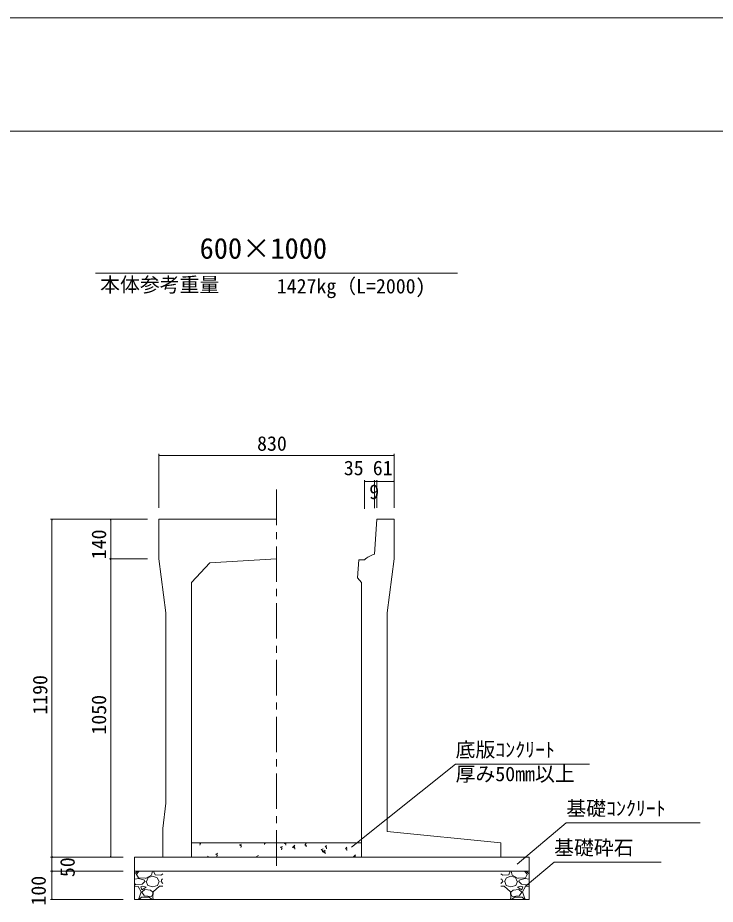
# Model space of a CAD drawing. Units: millimetres on the paper, scale 1:20. Extents: x 0 to 841, y 0 to 594.
# Drawn here: x 554.7 to 677.6, y 437.9 to 594 of the extents above; entities that cross this region are included whole.
import ezdxf
from ezdxf.enums import TextEntityAlignment as Align

# ---------------------------------------------------------------- set-up
doc = ezdxf.new("R2010")
doc.units = ezdxf.units.MM
doc.linetypes.add('USER2', pattern=[10, 6.25, -1.25, 1.25, -1.25])
for name, color, linetype, lineweight in [('D-STR-DIM（寸法）', 7, 'Continuous', 18), ('D-STR-HTXT（旗揚げ）', 4, 'Continuous', 18), ('D-STR-STRn（構造物）', 5, 'Continuous', 18), ('D-STR（構造物外形線）', 1, 'Continuous', 18), ('D-TTL(外枠）', 2, 'Continuous', 18), ('DEFPOINTS_2', 8, 'Continuous', 18)]:
    doc.layers.add(name, color=color, linetype=linetype, lineweight=lineweight)
doc.layers.add('D-STR-TXT（文字）', color=7, linetype='Continuous')
doc.styles.add('ＭＳ ゴシック', font='')
doc.styles.get('ＭＳ ゴシック').set_extended_font_data('MS Gothic')

msp = doc.modelspace()

# ---------------------------------------------------------------- linework, layer by layer
at = {"layer": 'D-STR-DIM（寸法）'}
for p, q in [((579.561, 507.674), (579.561, 517.162)), ((579.561, 516.912), (579.711, 516.937)), ((579.561, 516.912), (579.581, 516.912)), ((579.711, 516.887), (579.561, 516.912)), ((579.581, 516.912), (621.041, 516.912)), ((620.911, 516.937), (621.061, 516.912)), ((621.061, 516.912), (620.911, 516.887)), ((621.061, 516.912), (621.041, 516.912)), ((621.061, 507.674), (621.061, 517.162)), ((615.821, 507.509), (615.821, 512.58)), ((615.821, 512.33), (615.971, 512.355)), ((615.821, 512.33), (615.841, 512.33)), ((615.971, 512.305), (615.821, 512.33)), ((615.841, 512.33), (617.55, 512.33)), ((617.42, 512.355), (617.57, 512.33)), ((617.57, 512.33), (617.42, 512.305)), ((617.57, 512.33), (617.55, 512.33)), ((617.57, 507.642), (617.57, 512.58)), ((617.57, 507.642), (617.57, 512.58)), ((617.57, 512.33), (617.72, 512.355)), ((617.57, 512.33), (617.59, 512.33)), ((617.72, 512.305), (617.57, 512.33)), ((617.991, 512.33), (617.59, 512.33)), ((617.861, 512.355), (618.011, 512.33)), ((618.011, 512.33), (617.861, 512.305)), ((618.011, 512.33), (617.991, 512.33)), ((618.011, 507.674), (618.011, 512.58)), ((618.011, 507.674), (618.011, 512.58)), ((618.011, 512.33), (618.161, 512.355)), ((618.011, 512.33), (618.031, 512.33)), ((618.161, 512.305), (618.011, 512.33)), ((618.031, 512.33), (621.041, 512.33)), ((620.911, 512.355), (621.061, 512.33)), ((621.061, 512.33), (620.911, 512.305)), ((621.061, 512.33), (621.041, 512.33)), ((621.061, 507.674), (621.061, 512.58)), ((577.561, 505.674), (560.515, 505.674)), ((560.74, 505.524), (560.765, 505.674)), ((560.765, 505.674), (560.765, 505.654)), ((560.765, 505.674), (560.79, 505.524)), ((560.765, 505.654), (560.765, 446.194)), ((577.561, 505.674), (570.875, 505.674)), ((571.1, 505.524), (571.125, 505.674)), ((571.125, 505.674), (571.125, 505.654)), ((571.125, 505.674), (571.15, 505.524)), ((571.125, 505.654), (571.125, 498.694)), ((577.561, 498.674), (570.875, 498.674)), ((577.561, 498.674), (570.875, 498.674)), ((571.125, 498.674), (571.1, 498.824)), ((571.1, 498.524), (571.125, 498.674)), ((571.15, 498.824), (571.125, 498.674)), ((571.125, 498.674), (571.125, 498.694)), ((571.125, 498.674), (571.125, 498.654)), ((571.125, 498.674), (571.15, 498.524)), ((571.125, 498.654), (571.125, 446.194)), ((573.311, 446.174), (560.515, 446.174)), ((573.311, 446.174), (560.515, 446.174)), ((560.765, 446.174), (560.74, 446.324)), ((560.74, 446.024), (560.765, 446.174)), ((560.79, 446.324), (560.765, 446.174)), ((560.765, 446.174), (560.765, 446.194)), ((560.765, 446.174), (560.765, 446.154)), ((560.765, 446.174), (560.79, 446.024)), ((560.765, 446.154), (560.765, 443.694)), ((573.311, 446.174), (570.875, 446.174)), ((571.125, 446.174), (571.1, 446.324)), ((571.15, 446.324), (571.125, 446.174)), ((571.125, 446.174), (571.125, 446.194)), ((573.311, 443.674), (560.515, 443.674)), ((573.311, 443.674), (560.515, 443.674)), ((560.765, 443.674), (560.74, 443.824)), ((560.74, 443.524), (560.765, 443.674)), ((560.79, 443.824), (560.765, 443.674)), ((560.765, 443.674), (560.765, 443.694)), ((560.765, 443.674), (560.765, 443.654)), ((560.765, 443.674), (560.79, 443.524)), ((560.765, 443.654), (560.765, 438.694)), ((560.765, 438.674), (560.74, 438.824)), ((560.79, 438.824), (560.765, 438.674)), ((573.311, 438.674), (560.515, 438.674)), ((560.765, 438.674), (560.765, 438.694))]:
    msp.add_line(p, q, dxfattribs=at)
at = {"layer": 'D-STR-DIM（寸法）', "linetype": 'USER2'}
msp.add_line((600.311, 444.646), (600.311, 511.621), dxfattribs=at)
at = {"layer": 'D-STR-HTXT（旗揚げ）'}
for p, q in [((568.42, 549), (632.203, 549)), ((613.505, 447.939), (631.855, 462.534)), ((655.453, 462.534), (631.855, 462.534)), ((642.717, 444.943), (651.363, 452.207)), ((674.961, 452.207), (651.363, 452.207)), ((644.129, 441.014), (649.212, 445.276)), ((668.076, 445.276), (649.212, 445.276))]:
    msp.add_line(p, q, dxfattribs=at)
at = {"layer": 'D-STR-STRn（構造物）', "color": 7}
for p, q in [((585.311, 448.674), (615.311, 448.674)), ((586.683, 448.674), (586.878, 448.542)), ((586.837, 448.265), (586.939, 448.568)), ((593.815, 448.31), (594.165, 448.444)), ((593.815, 448.31), (594.063, 448.142)), ((594.023, 447.865), (594.124, 448.167)), ((597.806, 448.659), (597.821, 448.674)), ((597.806, 448.659), (598.251, 448.59)), ((598.207, 448.368), (598.172, 448.674)), ((598.384, 448.582), (598.367, 448.674)), ((601.711, 448.573), (601.796, 448.674)), ((601.711, 448.573), (602.01, 448.547)), ((601.97, 448.269), (601.912, 448.582)), ((603.142, 447.831), (603.532, 448.237)), ((605.297, 448.259), (605.538, 448.546)), ((605.297, 448.259), (605.596, 448.233)), ((605.556, 447.955), (605.499, 448.268)), ((608.884, 447.945), (609.125, 448.232)), ((589.613, 446.697), (589.963, 446.831)), ((589.613, 446.697), (589.862, 446.529)), ((601, 447.909), (601.35, 448.043)), ((601, 447.909), (601.249, 447.741)), ((601.209, 447.464), (601.31, 447.767)), ((603.142, 447.831), (603.587, 447.762)), ((603.544, 447.54), (603.488, 448.015)), ((608.186, 447.509), (608.536, 447.643)), ((608.186, 447.509), (608.435, 447.341)), ((608.394, 447.064), (608.496, 447.366)), ((608.479, 447.004), (608.868, 447.409)), ((608.479, 447.004), (608.923, 446.935)), ((608.88, 446.712), (608.825, 447.187)), ((608.884, 447.945), (609.183, 447.919)), ((609.143, 447.641), (609.085, 447.955)), ((612.47, 447.631), (612.711, 447.919)), ((612.47, 447.632), (612.769, 447.605)), ((612.729, 447.327), (612.671, 447.641)), ((613.815, 446.176), (614.204, 446.582)), ((588.149, 446.174), (588.301, 446.354)), ((589.822, 446.252), (589.923, 446.554)), ((596.799, 446.296), (597.149, 446.431)), ((596.799, 446.296), (596.981, 446.174)), ((613.815, 446.176), (613.83, 446.174)), ((614.182, 446.174), (614.161, 446.36))]:
    msp.add_line(p, q, dxfattribs=at)
at = {"layer": 'D-STR-STRn（構造物）'}
for p, q in [((575.311, 446.174), (575.311, 438.674)), ((575.311, 446.174), (644.811, 446.174)), ((644.811, 446.174), (644.811, 438.674)), ((575.311, 443.674), (644.811, 443.674)), ((575.311, 443.239), (575.874, 443.674)), ((575.62, 443.122), (576.117, 443.674)), ((578.472, 443.671), (578.272, 442.971)), ((578.642, 443.674), (578.912, 443.033)), ((641.481, 443.674), (641.211, 443.033)), ((641.651, 443.671), (641.851, 442.971)), ((644.503, 443.122), (644.006, 443.674)), ((644.811, 443.239), (644.248, 443.674)), ((576.074, 442.366), (575.311, 442.285)), ((575.98, 442.519), (575.63, 443.119)), ((577.217, 442.432), (575.967, 442.532)), ((577.068, 442.124), (576.068, 442.374)), ((577.121, 441.868), (577.071, 442.118)), ((578.272, 442.968), (577.222, 442.418)), ((577.419, 441.871), (577.719, 442.571)), ((577.721, 442.571), (578.521, 442.821)), ((578.518, 442.821), (579.318, 442.521)), ((578.917, 443.019), (579.967, 442.969)), ((579.321, 442.52), (579.621, 441.87)), ((580.311, 441.514), (579.968, 441.888)), ((579.969, 441.873), (580.119, 442.273)), ((579.97, 442.975), (580.311, 443.239)), ((580.311, 442.285), (580.124, 442.266)), ((640.152, 442.975), (639.811, 443.239)), ((639.811, 442.285), (639.998, 442.266)), ((639.811, 441.514), (640.154, 441.888)), ((640.154, 441.873), (640.004, 442.273)), ((641.206, 443.019), (640.156, 442.969)), ((640.802, 442.52), (640.502, 441.87)), ((641.604, 442.821), (640.804, 442.521)), ((642.402, 442.571), (641.602, 442.821)), ((641.85, 442.968), (642.9, 442.418)), ((642.704, 441.871), (642.404, 442.571)), ((642.906, 442.432), (644.156, 442.532)), ((643.002, 441.868), (643.052, 442.118)), ((643.054, 442.124), (644.054, 442.374)), ((644.048, 442.366), (644.811, 442.285)), ((644.143, 442.519), (644.493, 443.119)), ((575.518, 441.288), (575.311, 441.514)), ((575.921, 440.966), (575.311, 441.017)), ((576.667, 441.374), (575.517, 441.274)), ((576.481, 440.074), (575.931, 440.974)), ((576.418, 440.922), (576.618, 440.422)), ((576.769, 441.07), (576.419, 440.92)), ((576.618, 440.423), (577.368, 440.873)), ((577.12, 440.471), (576.62, 439.971)), ((577.12, 441.872), (576.67, 441.372)), ((577.372, 440.872), (576.772, 441.072)), ((578.126, 440.324), (577.126, 440.474)), ((577.366, 441.873), (577.666, 441.173)), ((577.666, 441.168), (578.516, 440.918)), ((578.523, 440.918), (579.373, 441.168)), ((579.721, 441.071), (578.571, 440.021)), ((579.368, 441.174), (579.618, 441.874)), ((580.311, 441.017), (579.721, 441.066)), ((639.811, 441.017), (640.401, 441.066)), ((640.402, 441.071), (641.552, 440.021)), ((640.754, 441.174), (640.504, 441.874)), ((641.6, 440.918), (640.75, 441.168)), ((642.457, 441.168), (641.607, 440.918)), ((641.997, 440.324), (642.997, 440.474)), ((642.757, 441.873), (642.457, 441.173)), ((642.751, 440.872), (643.351, 441.072)), ((643.504, 440.423), (642.754, 440.873)), ((643.003, 441.872), (643.453, 441.372)), ((643.003, 440.471), (643.503, 439.971)), ((643.353, 441.07), (643.703, 440.92)), ((643.456, 441.374), (644.606, 441.274)), ((643.705, 440.922), (643.505, 440.422)), ((643.642, 440.074), (644.192, 440.974)), ((644.201, 440.966), (644.811, 441.017)), ((644.604, 441.288), (644.811, 441.514)), ((575.874, 438.674), (576.07, 438.825)), ((576.071, 438.82), (576.471, 440.07)), ((576.117, 438.674), (576.52, 439.122)), ((576.52, 439.122), (577.82, 439.122)), ((576.618, 439.973), (577.018, 439.373)), ((577.022, 439.369), (578.272, 439.219)), ((577.818, 439.133), (578.468, 438.683)), ((578.531, 439.961), (578.131, 440.311)), ((578.271, 439.222), (578.521, 439.672)), ((578.512, 438.983), (578.642, 438.674)), ((578.568, 440.024), (578.518, 438.974)), ((578.52, 439.672), (578.52, 439.972)), ((641.611, 438.983), (641.481, 438.674)), ((641.555, 440.024), (641.605, 438.974)), ((641.592, 439.961), (641.992, 440.311)), ((641.851, 439.222), (641.601, 439.672)), ((641.603, 439.672), (641.603, 439.972)), ((642.304, 439.133), (641.654, 438.683)), ((643.101, 439.369), (641.851, 439.219)), ((643.603, 439.122), (642.303, 439.122)), ((643.504, 439.973), (643.104, 439.373)), ((644.006, 438.674), (643.603, 439.122)), ((644.052, 438.82), (643.652, 440.07)), ((644.248, 438.674), (644.052, 438.825)), ((575.311, 438.674), (608.811, 438.674)), ((575.311, 438.674), (644.811, 438.674))]:
    msp.add_line(p, q, dxfattribs=at)
at = {"layer": 'D-STR（構造物外形線）'}
for p, q in [((579.561, 498.674), (579.561, 505.674)), ((579.561, 505.674), (600.311, 505.674)), ((618.011, 505.674), (617.57, 499.511)), ((618.011, 505.674), (621.061, 505.674)), ((621.061, 498.674), (621.061, 505.674)), ((579.561, 498.674), (580.811, 489.174)), ((588.555, 497.968), (600.311, 498.674)), ((614.821, 498.524), (614.553, 495.329)), ((614.821, 498.524), (615.821, 498.524)), ((619.811, 489.174), (621.061, 498.674)), ((585.311, 494.524), (588.555, 497.968)), ((614.553, 495.329), (615.311, 494.524)), ((585.311, 446.174), (585.311, 494.524)), ((615.311, 446.174), (615.311, 494.524)), ((580.811, 455.674), (580.811, 489.174)), ((619.811, 450.674), (619.811, 489.174)), ((580.311, 451.174), (580.811, 455.674)), ((580.311, 446.174), (580.311, 451.174)), ((619.811, 450.674), (639.811, 448.674)), ((639.811, 446.174), (639.811, 448.674)), ((580.311, 446.174), (585.311, 446.174)), ((615.311, 446.174), (620.311, 446.174)), ((615.311, 446.174), (639.811, 446.174))]:
    msp.add_line(p, q, dxfattribs=at)
msp.add_arc((618.598, 495.645), 4, 104.89309, 133.9699, dxfattribs=at)
at = {"layer": 'D-TTL(外枠）'}
msp.add_line((25, 574), (820, 574), dxfattribs=at)
at = {"layer": 'DEFPOINTS_2'}
msp.add_line((0, 594), (841, 594), dxfattribs=at)

# ---------------------------------------------------------------- texts
at = {"layer": 'D-STR-DIM（寸法）', "style": 'ＭＳ ゴシック'}
for s, p in [('830', (596.891, 516.962)), ('35', (612.174, 512.655)), ('61', (617.272, 512.655)), ('9', (616.651, 508.459))]:
    msp.add_text(s, height=2.566, dxfattribs=at).set_placement(p, align=Align.BOTTOM_LEFT)
for s, p in [('140', (571.075, 498.629)), ('1190', (560.715, 471.242)), ('1050', (571.075, 467.742)), ('50', (565.533, 442.641)), ('100', (560.44, 437.629))]:
    msp.add_text(s, height=2.566, rotation=90, dxfattribs=at).set_placement(p, align=Align.BOTTOM_LEFT)
at = {"layer": 'D-STR-TXT（文字）', "style": 'ＭＳ ゴシック'}
for s, height, p in [('600×1000', 3.666, (586.772, 550.449)), ('本体参考重量', 2.566, (569.25, 544.933)), ('1427kg（L=2000)', 2.566, (600.37, 544.67)), ('底版ｺﾝｸﾘｰﾄ', 2.566, (631.855, 463.034)), ('厚み50mm以上', 2.566, (631.855, 458.762)), ('基礎ｺﾝｸﾘｰﾄ', 2.566, (651.363, 452.707)), ('基礎砕石', 2.566, (649.212, 445.776))]:
    msp.add_text(s, height=height, dxfattribs=at).set_placement(p, align=Align.BOTTOM_LEFT)

doc.saveas('drawing.dxf')
